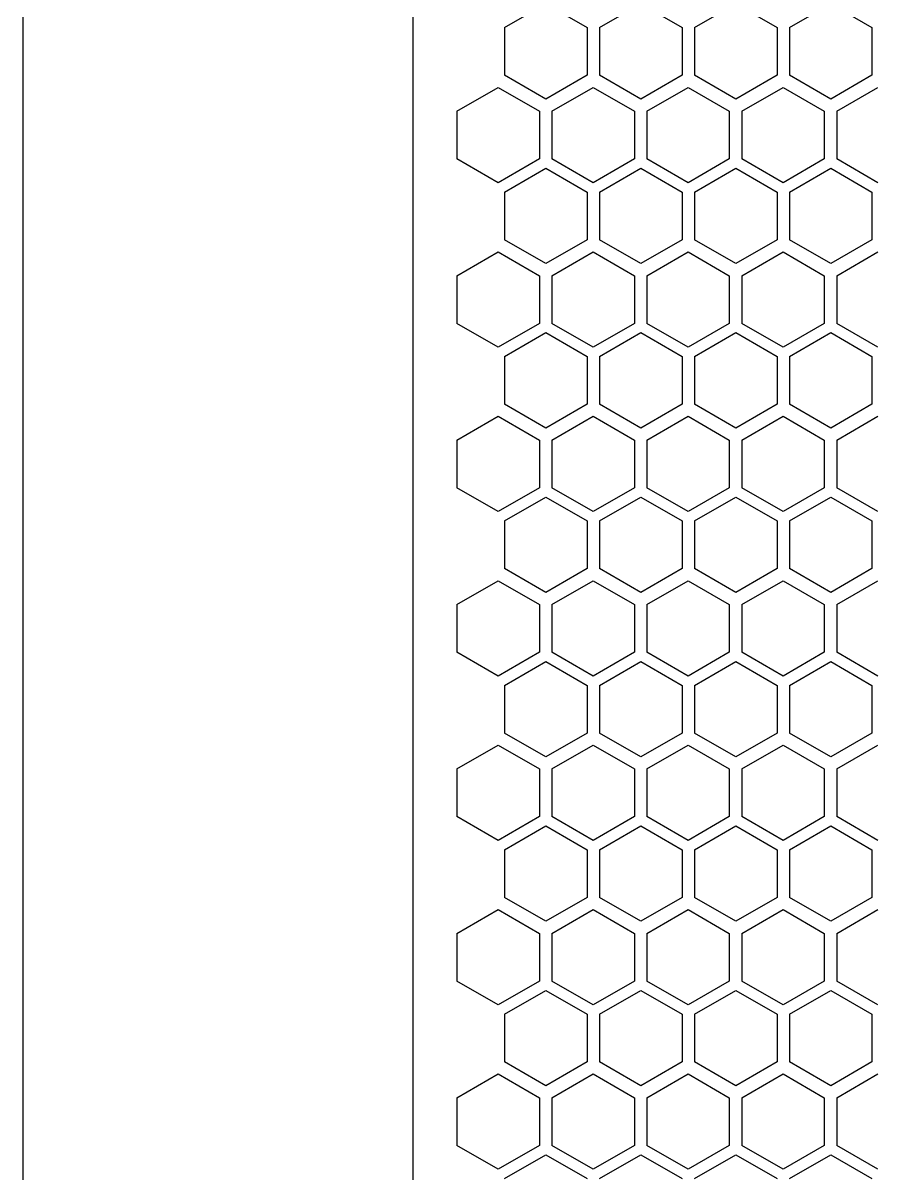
# Model space of a CAD drawing. Extents: x 61367 to 140945, y -1257 to 25588.
# Drawn here: x 71517.2 to 71599.7, y 15884 to 15995.5 of the extents above; entities that cross this region are included whole.
import ezdxf

# ---------------------------------------------------------------- set-up
doc = ezdxf.new("R2010")
doc.units = 0
doc.header["$MEASUREMENT"] = 0
doc.layers.get('0').update_dxf_attribs({"linetype": 'CONTINUOUS'})
doc.layers.add('4215-0412-2_0', color=7, linetype='CONTINUOUS')

# ---------------------------------------------------------------- blocks, each defined once
blk = doc.blocks.new('ERGRTHTHRT')
at = {"layer": '4215-0412-2_0', "color": 7, "linetype": 'Continuous'}
for p, q in [((-37849.25, -68019.48), (-37849.25, -67590.88)), ((-37887.05, -68016.48), (-37887.05, -67593.88)), ((-37840.41, -67698.57), (-37836.41, -67696.26)), ((-37836.41, -67696.26), (-37832.41, -67698.57)), ((-37831.21, -67698.57), (-37827.21, -67696.26)), ((-37827.21, -67696.26), (-37823.21, -67698.57)), ((-37822.01, -67698.57), (-37818.01, -67696.26)), ((-37818.01, -67696.26), (-37814.01, -67698.57)), ((-37812.81, -67698.57), (-37808.81, -67696.26)), ((-37808.81, -67696.26), (-37804.81, -67698.57)), ((-37840.41, -67698.57), (-37840.41, -67703.19)), ((-37832.41, -67698.57), (-37832.41, -67703.19)), ((-37831.21, -67698.57), (-37831.21, -67703.19)), ((-37823.21, -67698.57), (-37823.21, -67703.19)), ((-37822.01, -67698.57), (-37822.01, -67703.19)), ((-37814.01, -67698.57), (-37814.01, -67703.19)), ((-37812.81, -67698.57), (-37812.81, -67703.19)), ((-37804.81, -67698.57), (-37804.81, -67703.19)), ((-37836.41, -67705.5), (-37840.41, -67703.19)), ((-37832.41, -67703.19), (-37836.41, -67705.5)), ((-37827.21, -67705.5), (-37831.21, -67703.19)), ((-37823.21, -67703.19), (-37827.21, -67705.5)), ((-37818.01, -67705.5), (-37822.01, -67703.19)), ((-37814.01, -67703.19), (-37818.01, -67705.5)), ((-37808.81, -67705.5), (-37812.81, -67703.19)), ((-37804.81, -67703.19), (-37808.81, -67705.5)), ((-37845.03, -67706.67), (-37841.03, -67704.36)), ((-37841.03, -67704.36), (-37837.03, -67706.67)), ((-37835.83, -67706.67), (-37831.83, -67704.36)), ((-37831.83, -67704.36), (-37827.83, -67706.67)), ((-37826.63, -67706.67), (-37822.63, -67704.36)), ((-37822.63, -67704.36), (-37818.63, -67706.67)), ((-37817.43, -67706.67), (-37813.43, -67704.36)), ((-37813.43, -67704.36), (-37809.43, -67706.67)), ((-37808.23, -67706.67), (-37804.23, -67704.36)), ((-37845.03, -67706.67), (-37845.03, -67711.29)), ((-37837.03, -67706.67), (-37837.03, -67711.29)), ((-37835.83, -67706.67), (-37835.83, -67711.29)), ((-37827.83, -67706.67), (-37827.83, -67711.29)), ((-37826.63, -67706.67), (-37826.63, -67711.29)), ((-37818.63, -67706.67), (-37818.63, -67711.29)), ((-37817.43, -67706.67), (-37817.43, -67711.29)), ((-37809.43, -67706.67), (-37809.43, -67711.29)), ((-37808.23, -67706.67), (-37808.23, -67711.29)), ((-37841.03, -67713.6), (-37845.03, -67711.29)), ((-37837.03, -67711.29), (-37841.03, -67713.6)), ((-37840.41, -67714.5), (-37836.41, -67712.19)), ((-37836.41, -67712.19), (-37832.41, -67714.5)), ((-37831.83, -67713.6), (-37835.83, -67711.29)), ((-37827.83, -67711.29), (-37831.83, -67713.6)), ((-37831.21, -67714.5), (-37827.21, -67712.19)), ((-37827.21, -67712.19), (-37823.21, -67714.5)), ((-37822.63, -67713.6), (-37826.63, -67711.29)), ((-37818.63, -67711.29), (-37822.63, -67713.6)), ((-37822.01, -67714.5), (-37818.01, -67712.19)), ((-37818.01, -67712.19), (-37814.01, -67714.5)), ((-37813.43, -67713.6), (-37817.43, -67711.29)), ((-37809.43, -67711.29), (-37813.43, -67713.6)), ((-37812.81, -67714.5), (-37808.81, -67712.19)), ((-37808.81, -67712.19), (-37804.81, -67714.5)), ((-37804.23, -67713.6), (-37808.23, -67711.29)), ((-37840.41, -67714.5), (-37840.41, -67719.12)), ((-37832.41, -67714.5), (-37832.41, -67719.12)), ((-37831.21, -67714.5), (-37831.21, -67719.12)), ((-37823.21, -67714.5), (-37823.21, -67719.12)), ((-37822.01, -67714.5), (-37822.01, -67719.12)), ((-37814.01, -67714.5), (-37814.01, -67719.12)), ((-37812.81, -67714.5), (-37812.81, -67719.12)), ((-37804.81, -67714.5), (-37804.81, -67719.12)), ((-37836.41, -67721.43), (-37840.41, -67719.12)), ((-37832.41, -67719.12), (-37836.41, -67721.43)), ((-37827.21, -67721.43), (-37831.21, -67719.12)), ((-37823.21, -67719.12), (-37827.21, -67721.43)), ((-37818.01, -67721.43), (-37822.01, -67719.12)), ((-37814.01, -67719.12), (-37818.01, -67721.43)), ((-37808.81, -67721.43), (-37812.81, -67719.12)), ((-37804.81, -67719.12), (-37808.81, -67721.43)), ((-37845.03, -67722.6), (-37841.03, -67720.29)), ((-37841.03, -67720.29), (-37837.03, -67722.6)), ((-37835.83, -67722.6), (-37831.83, -67720.29)), ((-37831.83, -67720.29), (-37827.83, -67722.6)), ((-37826.63, -67722.6), (-37822.63, -67720.29)), ((-37822.63, -67720.29), (-37818.63, -67722.6)), ((-37817.43, -67722.6), (-37813.43, -67720.29)), ((-37813.43, -67720.29), (-37809.43, -67722.6)), ((-37808.23, -67722.6), (-37804.23, -67720.29)), ((-37845.03, -67722.6), (-37845.03, -67727.22)), ((-37837.03, -67722.6), (-37837.03, -67727.22)), ((-37835.83, -67722.6), (-37835.83, -67727.22)), ((-37827.83, -67722.6), (-37827.83, -67727.22)), ((-37826.63, -67722.6), (-37826.63, -67727.22)), ((-37818.63, -67722.6), (-37818.63, -67727.22)), ((-37817.43, -67722.6), (-37817.43, -67727.22)), ((-37809.43, -67722.6), (-37809.43, -67727.22)), ((-37808.23, -67722.6), (-37808.23, -67727.22)), ((-37841.03, -67729.53), (-37845.03, -67727.22)), ((-37837.03, -67727.22), (-37841.03, -67729.53)), ((-37831.83, -67729.53), (-37835.83, -67727.22)), ((-37827.83, -67727.22), (-37831.83, -67729.53)), ((-37822.63, -67729.53), (-37826.63, -67727.22)), ((-37818.63, -67727.22), (-37822.63, -67729.53)), ((-37813.43, -67729.53), (-37817.43, -67727.22)), ((-37809.43, -67727.22), (-37813.43, -67729.53)), ((-37804.23, -67729.53), (-37808.23, -67727.22)), ((-37840.41, -67730.43), (-37836.41, -67728.12)), ((-37836.41, -67728.12), (-37832.41, -67730.43)), ((-37831.21, -67730.43), (-37827.21, -67728.12)), ((-37827.21, -67728.12), (-37823.21, -67730.43)), ((-37822.01, -67730.43), (-37818.01, -67728.12)), ((-37818.01, -67728.12), (-37814.01, -67730.43)), ((-37812.81, -67730.43), (-37808.81, -67728.12)), ((-37808.81, -67728.12), (-37804.81, -67730.43)), ((-37840.41, -67730.43), (-37840.41, -67735.05)), ((-37832.41, -67730.43), (-37832.41, -67735.05)), ((-37831.21, -67730.43), (-37831.21, -67735.05)), ((-37823.21, -67730.43), (-37823.21, -67735.05)), ((-37822.01, -67730.43), (-37822.01, -67735.05)), ((-37814.01, -67730.43), (-37814.01, -67735.05)), ((-37812.81, -67730.43), (-37812.81, -67735.05)), ((-37804.81, -67730.43), (-37804.81, -67735.05)), ((-37836.41, -67737.36), (-37840.41, -67735.05)), ((-37832.41, -67735.05), (-37836.41, -67737.36)), ((-37827.21, -67737.36), (-37831.21, -67735.05)), ((-37823.21, -67735.05), (-37827.21, -67737.36)), ((-37818.01, -67737.36), (-37822.01, -67735.05)), ((-37814.01, -67735.05), (-37818.01, -67737.36)), ((-37808.81, -67737.36), (-37812.81, -67735.05)), ((-37804.81, -67735.05), (-37808.81, -67737.36)), ((-37845.03, -67738.53), (-37841.03, -67736.22)), ((-37841.03, -67736.22), (-37837.03, -67738.53)), ((-37835.83, -67738.53), (-37831.83, -67736.22)), ((-37831.83, -67736.22), (-37827.83, -67738.53)), ((-37826.63, -67738.53), (-37822.63, -67736.22)), ((-37822.63, -67736.22), (-37818.63, -67738.53)), ((-37817.43, -67738.53), (-37813.43, -67736.22)), ((-37813.43, -67736.22), (-37809.43, -67738.53)), ((-37808.23, -67738.53), (-37804.23, -67736.22)), ((-37845.03, -67738.53), (-37845.03, -67743.15)), ((-37837.03, -67738.53), (-37837.03, -67743.15)), ((-37835.83, -67738.53), (-37835.83, -67743.15)), ((-37827.83, -67738.53), (-37827.83, -67743.15)), ((-37826.63, -67738.53), (-37826.63, -67743.15)), ((-37818.63, -67738.53), (-37818.63, -67743.15)), ((-37817.43, -67738.53), (-37817.43, -67743.15)), ((-37809.43, -67738.53), (-37809.43, -67743.15)), ((-37808.23, -67738.53), (-37808.23, -67743.15)), ((-37841.03, -67745.46), (-37845.03, -67743.15)), ((-37837.03, -67743.15), (-37841.03, -67745.46)), ((-37831.83, -67745.46), (-37835.83, -67743.15)), ((-37827.83, -67743.15), (-37831.83, -67745.46)), ((-37822.63, -67745.46), (-37826.63, -67743.15)), ((-37818.63, -67743.15), (-37822.63, -67745.46)), ((-37813.43, -67745.46), (-37817.43, -67743.15)), ((-37809.43, -67743.15), (-37813.43, -67745.46)), ((-37804.23, -67745.46), (-37808.23, -67743.15)), ((-37840.41, -67746.36), (-37836.41, -67744.05)), ((-37836.41, -67744.05), (-37832.41, -67746.36)), ((-37831.21, -67746.36), (-37827.21, -67744.05)), ((-37827.21, -67744.05), (-37823.21, -67746.36)), ((-37822.01, -67746.36), (-37818.01, -67744.05)), ((-37818.01, -67744.05), (-37814.01, -67746.36)), ((-37812.81, -67746.36), (-37808.81, -67744.05)), ((-37808.81, -67744.05), (-37804.81, -67746.36)), ((-37840.41, -67746.36), (-37840.41, -67750.98)), ((-37832.41, -67746.36), (-37832.41, -67750.98)), ((-37831.21, -67746.36), (-37831.21, -67750.98)), ((-37823.21, -67746.36), (-37823.21, -67750.98)), ((-37822.01, -67746.36), (-37822.01, -67750.98)), ((-37814.01, -67746.36), (-37814.01, -67750.98)), ((-37812.81, -67746.36), (-37812.81, -67750.98)), ((-37804.81, -67746.36), (-37804.81, -67750.98)), ((-37836.41, -67753.29), (-37840.41, -67750.98)), ((-37832.41, -67750.98), (-37836.41, -67753.29)), ((-37827.21, -67753.29), (-37831.21, -67750.98)), ((-37823.21, -67750.98), (-37827.21, -67753.29)), ((-37818.01, -67753.29), (-37822.01, -67750.98)), ((-37814.01, -67750.98), (-37818.01, -67753.29)), ((-37808.81, -67753.29), (-37812.81, -67750.98)), ((-37804.81, -67750.98), (-37808.81, -67753.29)), ((-37845.03, -67754.46), (-37841.03, -67752.15)), ((-37841.03, -67752.15), (-37837.03, -67754.46)), ((-37835.83, -67754.46), (-37831.83, -67752.15)), ((-37831.83, -67752.15), (-37827.83, -67754.46)), ((-37826.63, -67754.46), (-37822.63, -67752.15)), ((-37822.63, -67752.15), (-37818.63, -67754.46)), ((-37817.43, -67754.46), (-37813.43, -67752.15)), ((-37813.43, -67752.15), (-37809.43, -67754.46)), ((-37808.23, -67754.46), (-37804.23, -67752.15)), ((-37845.03, -67754.46), (-37845.03, -67759.08)), ((-37837.03, -67754.46), (-37837.03, -67759.08)), ((-37835.83, -67754.46), (-37835.83, -67759.08)), ((-37827.83, -67754.46), (-37827.83, -67759.08)), ((-37826.63, -67754.46), (-37826.63, -67759.08)), ((-37818.63, -67754.46), (-37818.63, -67759.08)), ((-37817.43, -67754.46), (-37817.43, -67759.08)), ((-37809.43, -67754.46), (-37809.43, -67759.08)), ((-37808.23, -67754.46), (-37808.23, -67759.08)), ((-37841.03, -67761.39), (-37845.03, -67759.08)), ((-37837.03, -67759.08), (-37841.03, -67761.39)), ((-37840.41, -67762.29), (-37836.41, -67759.98)), ((-37836.41, -67759.98), (-37832.41, -67762.29)), ((-37831.83, -67761.39), (-37835.83, -67759.08)), ((-37827.83, -67759.08), (-37831.83, -67761.39)), ((-37831.21, -67762.29), (-37827.21, -67759.98)), ((-37827.21, -67759.98), (-37823.21, -67762.29)), ((-37822.63, -67761.39), (-37826.63, -67759.08)), ((-37818.63, -67759.08), (-37822.63, -67761.39)), ((-37822.01, -67762.29), (-37818.01, -67759.98)), ((-37818.01, -67759.98), (-37814.01, -67762.29)), ((-37813.43, -67761.39), (-37817.43, -67759.08)), ((-37809.43, -67759.08), (-37813.43, -67761.39)), ((-37812.81, -67762.29), (-37808.81, -67759.98)), ((-37808.81, -67759.98), (-37804.81, -67762.29)), ((-37804.23, -67761.39), (-37808.23, -67759.08)), ((-37840.41, -67762.29), (-37840.41, -67766.91)), ((-37832.41, -67762.29), (-37832.41, -67766.91)), ((-37831.21, -67762.29), (-37831.21, -67766.91)), ((-37823.21, -67762.29), (-37823.21, -67766.91)), ((-37822.01, -67762.29), (-37822.01, -67766.91)), ((-37814.01, -67762.29), (-37814.01, -67766.91)), ((-37812.81, -67762.29), (-37812.81, -67766.91)), ((-37804.81, -67762.29), (-37804.81, -67766.91)), ((-37836.41, -67769.22), (-37840.41, -67766.91)), ((-37832.41, -67766.91), (-37836.41, -67769.22)), ((-37827.21, -67769.22), (-37831.21, -67766.91)), ((-37823.21, -67766.91), (-37827.21, -67769.22)), ((-37818.01, -67769.22), (-37822.01, -67766.91)), ((-37814.01, -67766.91), (-37818.01, -67769.22)), ((-37808.81, -67769.22), (-37812.81, -67766.91)), ((-37804.81, -67766.91), (-37808.81, -67769.22)), ((-37845.03, -67770.39), (-37841.03, -67768.08)), ((-37841.03, -67768.08), (-37837.03, -67770.39)), ((-37835.83, -67770.39), (-37831.83, -67768.08)), ((-37831.83, -67768.08), (-37827.83, -67770.39)), ((-37826.63, -67770.39), (-37822.63, -67768.08)), ((-37822.63, -67768.08), (-37818.63, -67770.39)), ((-37817.43, -67770.39), (-37813.43, -67768.08)), ((-37813.43, -67768.08), (-37809.43, -67770.39)), ((-37808.23, -67770.39), (-37804.23, -67768.08)), ((-37845.03, -67770.39), (-37845.03, -67775.01)), ((-37837.03, -67770.39), (-37837.03, -67775.01)), ((-37835.83, -67770.39), (-37835.83, -67775.01)), ((-37827.83, -67770.39), (-37827.83, -67775.01)), ((-37826.63, -67770.39), (-37826.63, -67775.01)), ((-37818.63, -67770.39), (-37818.63, -67775.01)), ((-37817.43, -67770.39), (-37817.43, -67775.01)), ((-37809.43, -67770.39), (-37809.43, -67775.01)), ((-37808.23, -67770.39), (-37808.23, -67775.01)), ((-37841.03, -67777.32), (-37845.03, -67775.01)), ((-37837.03, -67775.01), (-37841.03, -67777.32)), ((-37831.83, -67777.32), (-37835.83, -67775.01)), ((-37827.83, -67775.01), (-37831.83, -67777.32)), ((-37822.63, -67777.32), (-37826.63, -67775.01)), ((-37818.63, -67775.01), (-37822.63, -67777.32)), ((-37813.43, -67777.32), (-37817.43, -67775.01)), ((-37809.43, -67775.01), (-37813.43, -67777.32)), ((-37804.23, -67777.32), (-37808.23, -67775.01)), ((-37840.41, -67778.22), (-37836.41, -67775.91)), ((-37836.41, -67775.91), (-37832.41, -67778.22)), ((-37831.21, -67778.22), (-37827.21, -67775.91)), ((-37827.21, -67775.91), (-37823.21, -67778.22)), ((-37822.01, -67778.22), (-37818.01, -67775.91)), ((-37818.01, -67775.91), (-37814.01, -67778.22)), ((-37812.81, -67778.22), (-37808.81, -67775.91)), ((-37808.81, -67775.91), (-37804.81, -67778.22)), ((-37840.41, -67778.22), (-37840.41, -67782.84)), ((-37832.41, -67778.22), (-37832.41, -67782.84)), ((-37831.21, -67778.22), (-37831.21, -67782.84)), ((-37823.21, -67778.22), (-37823.21, -67782.84)), ((-37822.01, -67778.22), (-37822.01, -67782.84)), ((-37814.01, -67778.22), (-37814.01, -67782.84)), ((-37812.81, -67778.22), (-37812.81, -67782.84)), ((-37804.81, -67778.22), (-37804.81, -67782.84)), ((-37836.41, -67785.15), (-37840.41, -67782.84)), ((-37832.41, -67782.84), (-37836.41, -67785.15)), ((-37827.21, -67785.15), (-37831.21, -67782.84)), ((-37823.21, -67782.84), (-37827.21, -67785.15)), ((-37818.01, -67785.15), (-37822.01, -67782.84)), ((-37814.01, -67782.84), (-37818.01, -67785.15)), ((-37808.81, -67785.15), (-37812.81, -67782.84)), ((-37804.81, -67782.84), (-37808.81, -67785.15)), ((-37845.03, -67786.32), (-37841.03, -67784.01)), ((-37841.03, -67784.01), (-37837.03, -67786.32)), ((-37835.83, -67786.32), (-37831.83, -67784.01)), ((-37831.83, -67784.01), (-37827.83, -67786.32)), ((-37826.63, -67786.32), (-37822.63, -67784.01)), ((-37822.63, -67784.01), (-37818.63, -67786.32)), ((-37817.43, -67786.32), (-37813.43, -67784.01)), ((-37813.43, -67784.01), (-37809.43, -67786.32)), ((-37808.23, -67786.32), (-37804.23, -67784.01)), ((-37845.03, -67786.32), (-37845.03, -67790.94)), ((-37837.03, -67786.32), (-37837.03, -67790.94)), ((-37835.83, -67786.32), (-37835.83, -67790.94)), ((-37827.83, -67786.32), (-37827.83, -67790.94)), ((-37826.63, -67786.32), (-37826.63, -67790.94)), ((-37818.63, -67786.32), (-37818.63, -67790.94)), ((-37817.43, -67786.32), (-37817.43, -67790.94)), ((-37809.43, -67786.32), (-37809.43, -67790.94)), ((-37808.23, -67786.32), (-37808.23, -67790.94)), ((-37841.03, -67793.25), (-37845.03, -67790.94)), ((-37837.03, -67790.94), (-37841.03, -67793.25)), ((-37831.83, -67793.25), (-37835.83, -67790.94)), ((-37827.83, -67790.94), (-37831.83, -67793.25)), ((-37822.63, -67793.25), (-37826.63, -67790.94)), ((-37818.63, -67790.94), (-37822.63, -67793.25)), ((-37813.43, -67793.25), (-37817.43, -67790.94)), ((-37809.43, -67790.94), (-37813.43, -67793.25)), ((-37804.23, -67793.25), (-37808.23, -67790.94)), ((-37840.41, -67794.15), (-37836.41, -67791.84)), ((-37836.41, -67791.84), (-37832.41, -67794.15)), ((-37831.21, -67794.15), (-37827.21, -67791.84)), ((-37827.21, -67791.84), (-37823.21, -67794.15)), ((-37822.01, -67794.15), (-37818.01, -67791.84)), ((-37818.01, -67791.84), (-37814.01, -67794.15)), ((-37812.81, -67794.15), (-37808.81, -67791.84)), ((-37808.81, -67791.84), (-37804.81, -67794.15)), ((-37840.41, -67794.15), (-37840.41, -67798.77)), ((-37832.41, -67794.15), (-37832.41, -67798.77)), ((-37831.21, -67794.15), (-37831.21, -67798.77)), ((-37823.21, -67794.15), (-37823.21, -67798.77)), ((-37822.01, -67794.15), (-37822.01, -67798.77)), ((-37814.01, -67794.15), (-37814.01, -67798.77)), ((-37812.81, -67794.15), (-37812.81, -67798.77)), ((-37804.81, -67794.15), (-37804.81, -67798.77)), ((-37836.41, -67801.08), (-37840.41, -67798.77)), ((-37832.41, -67798.77), (-37836.41, -67801.08)), ((-37827.21, -67801.08), (-37831.21, -67798.77)), ((-37823.21, -67798.77), (-37827.21, -67801.08)), ((-37818.01, -67801.08), (-37822.01, -67798.77)), ((-37814.01, -67798.77), (-37818.01, -67801.08)), ((-37808.81, -67801.08), (-37812.81, -67798.77)), ((-37804.81, -67798.77), (-37808.81, -67801.08)), ((-37845.03, -67802.25), (-37841.03, -67799.94)), ((-37841.03, -67799.94), (-37837.03, -67802.25)), ((-37835.83, -67802.25), (-37831.83, -67799.94)), ((-37831.83, -67799.94), (-37827.83, -67802.25)), ((-37826.63, -67802.25), (-37822.63, -67799.94)), ((-37822.63, -67799.94), (-37818.63, -67802.25)), ((-37817.43, -67802.25), (-37813.43, -67799.94)), ((-37813.43, -67799.94), (-37809.43, -67802.25)), ((-37808.23, -67802.25), (-37804.23, -67799.94)), ((-37845.03, -67802.25), (-37845.03, -67806.87)), ((-37837.03, -67802.25), (-37837.03, -67806.87)), ((-37835.83, -67802.25), (-37835.83, -67806.87)), ((-37827.83, -67802.25), (-37827.83, -67806.87)), ((-37826.63, -67802.25), (-37826.63, -67806.87)), ((-37818.63, -67802.25), (-37818.63, -67806.87)), ((-37817.43, -67802.25), (-37817.43, -67806.87)), ((-37809.43, -67802.25), (-37809.43, -67806.87)), ((-37808.23, -67802.25), (-37808.23, -67806.87)), ((-37841.03, -67809.18), (-37845.03, -67806.87)), ((-37837.03, -67806.87), (-37841.03, -67809.18)), ((-37831.83, -67809.18), (-37835.83, -67806.87)), ((-37827.83, -67806.87), (-37831.83, -67809.18)), ((-37822.63, -67809.18), (-37826.63, -67806.87)), ((-37818.63, -67806.87), (-37822.63, -67809.18)), ((-37813.43, -67809.18), (-37817.43, -67806.87)), ((-37809.43, -67806.87), (-37813.43, -67809.18)), ((-37804.23, -67809.18), (-37808.23, -67806.87)), ((-37840.41, -67810.08), (-37836.41, -67807.77)), ((-37836.41, -67807.77), (-37832.41, -67810.08)), ((-37831.21, -67810.08), (-37827.21, -67807.77)), ((-37827.21, -67807.77), (-37823.21, -67810.08)), ((-37822.01, -67810.08), (-37818.01, -67807.77)), ((-37818.01, -67807.77), (-37814.01, -67810.08)), ((-37812.81, -67810.08), (-37808.81, -67807.77)), ((-37808.81, -67807.77), (-37804.81, -67810.08))]:
    blk.add_line(p, q, dxfattribs=at)

msp = doc.modelspace()

# ---------------------------------------------------------------- block references
at = {"lineweight": -3}
msp.add_blockref('ERGRTHTHRT', (109404.232, 83693.606), dxfattribs=at)

doc.saveas('drawing.dxf')
